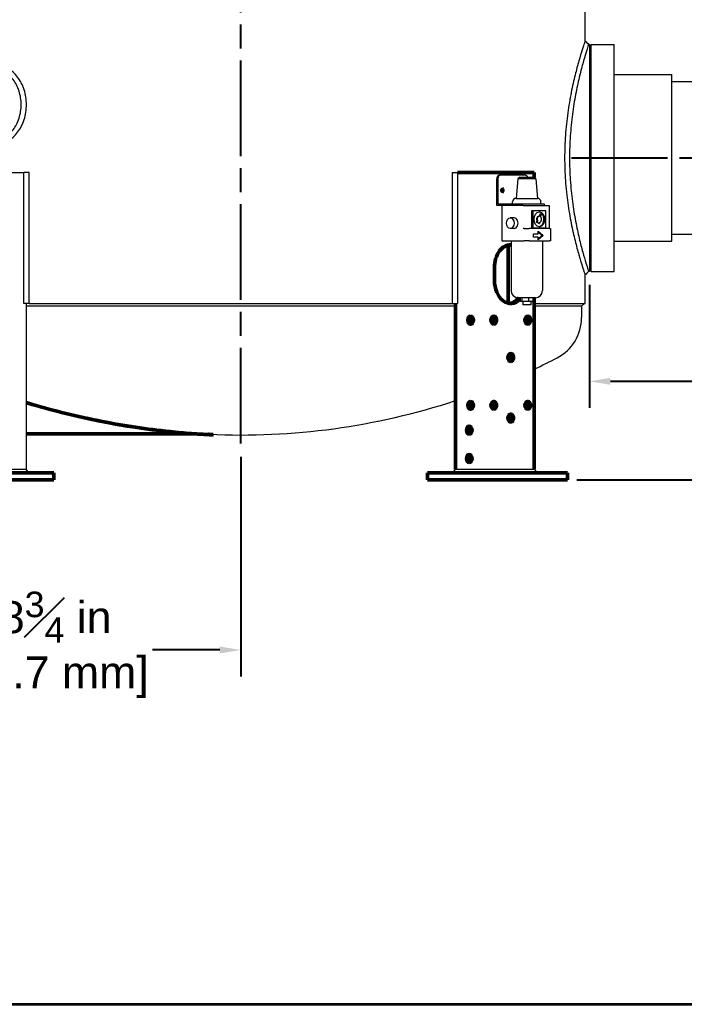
# Model space of a CAD drawing. Header units: inches. Extents: x 19 to 503, y 7 to 322.
# Drawn here: x 87.9 to 134.7, y 7.5 to 76.9 of the extents above; entities that cross this region are included whole.
import ezdxf

# ---------------------------------------------------------------- set-up
doc = ezdxf.new("R2010")
doc.units = ezdxf.units.IN
doc.header["$LTSCALE"] = 15
doc.header["$MEASUREMENT"] = 0
doc.linetypes.add('CHAIN', pattern=[0.7087, 0.4724, -0.0591, 0.1181, -0.0591])
doc.layers.get('0').update_dxf_attribs({"lineweight": 25})
for name, color, linetype, lineweight in [('Border', 7, 'Continuous', 35), ('Centerline (ANSI)', 7, 'Continuous', 25), ('Dimension (ANSI)', 7, 'Continuous', 25), ('Visible (ANSI)', 7, 'Continuous', 50)]:
    doc.layers.add(name, color=color, linetype=linetype, lineweight=lineweight)
doc.layers.add('Centerline', color=5, linetype='CHAIN', lineweight=25, true_color=0x0000ff)
doc.styles.add('MEMCOR Medium', font='arial.ttf')
doc.dimstyles.new('Default (ANSI)', dxfattribs={"dimscale": 15, "dimtxt": 0.15, "dimasz": 0.098425, "dimexe": 0.125, "dimexo": 0.0625, "dimgap": 0.031496, "dimtad": 0, "dimtih": 1, "dimtoh": 1, "dimdec": 4, "dimrnd": 1e-08, "dimzin": 3, "dimdsep": 46, "dimlunit": 5, "dimtxsty": 'MEMCOR Medium', "dimcen": 0.09, "dimdle": 0.393701, "dimclrd": 256, "dimclre": 256, "dimclrt": 256, "dimadec": 0, "dimazin": 1, "dimtfac": 0.8, "dimtofl": 0, "dimtmove": 0, "dimatfit": 3, "dimfxl": 1, "dimfrac": 1, "dimtolj": 1, "dimtzin": 4, "dimlwd": -1, "dimlwe": -1, "dimarcsym": 0})

# ---------------------------------------------------------------- blocks, each defined once
blk = doc.blocks.new('Borders 22x34_D')
at = {"layer": 'Border'}
for q in [(33.5, 0.5), (7.8115, 0.5)]:
    blk.add_line((1.25, 0.5), q, dxfattribs=at)
blk = doc.blocks.new('*D20')
at = {"layer": 'Defpoints', "color": 0, "transparency": 16777216}
for p in [(128.026, 59.151), (164.027, 59.151), (164.027, 51.406)]:
    blk.add_point(p, dxfattribs=at)
at = {"layer": 'Dimension (ANSI)', "transparency": 16777216}
for p, q in [((128.026, 58.213), (128.026, 49.531)), ((164.027, 58.213), (164.027, 49.531)), ((129.503, 51.406), (137.902, 51.406)), ((162.551, 51.406), (154.152, 51.406))]:
    blk.add_line(p, q, dxfattribs=at)
for points in [[(129.503, 51.652), (129.503, 51.16), (128.026, 51.406)], [(162.551, 51.652), (162.551, 51.16), (164.027, 51.406)]]:
    blk.add_solid(points, dxfattribs=at)
at = {"layer": 'Dimension (ANSI)', "transparency": 16777216, "char_height": 2.25, "attachment_point": 5, "style": 'MEMCOR Medium'}
for s, insert in [('\\A1; 36 in', (146.027, 53.028)), ('\\A1;[914.4 mm]', (146.027, 49.492))]:
    blk.add_mtext(s, dxfattribs=dict(at, insert=insert))
blk = doc.blocks.new('*D23')
at = {"layer": 'Defpoints', "color": 0, "transparency": 16777216}
for p in [(165.088, 67.151), (178.238, 67.151), (126.197, 44.463)]:
    blk.add_point(p, dxfattribs=at)
at = {"layer": 'Dimension (ANSI)', "transparency": 16777216}
for p, q in [((166.026, 67.151), (180.113, 67.151)), ((178.238, 65.675), (178.238, 60.017)), ((178.238, 45.94), (178.238, 51.598)), ((127.134, 44.463), (180.113, 44.463))]:
    blk.add_line(p, q, dxfattribs=at)
for points in [[(177.992, 65.675), (178.484, 65.675), (178.238, 67.151)], [(177.992, 45.94), (178.484, 45.94), (178.238, 44.463)]]:
    blk.add_solid(points, dxfattribs=at)
at = {"layer": 'Dimension (ANSI)', "transparency": 16777216, "char_height": 2.25, "attachment_point": 5, "style": 'MEMCOR Medium'}
for s, insert in [('\\A1; 22{\\H0.8x;\\S11#16;} in', (178.238, 58.102)), ('\\A1;[576.3 mm]', (178.238, 53.893))]:
    blk.add_mtext(s, dxfattribs=dict(at, insert=insert))
blk = doc.blocks.new('*D29')
at = {"layer": 'Defpoints', "color": 0, "transparency": 16777216}
for p in [(31.787, 141.416), (102.901, 141.416), (80.752, 44.463)]:
    blk.add_point(p, dxfattribs=at)
at = {"layer": 'Dimension (ANSI)', "transparency": 16777216}
for p, q in [((101.964, 141.416), (29.912, 141.416)), ((31.787, 139.94), (31.787, 89.902)), ((31.787, 45.94), (31.787, 81.414)), ((79.815, 44.463), (29.912, 44.463))]:
    blk.add_line(p, q, dxfattribs=at)
for points in [[(31.54, 139.94), (32.033, 139.94), (31.787, 141.416)], [(31.54, 45.94), (32.033, 45.94), (31.787, 44.463)]]:
    blk.add_solid(points, dxfattribs=at)
at = {"layer": 'Dimension (ANSI)', "transparency": 16777216, "char_height": 2.25, "attachment_point": 5, "style": 'MEMCOR Medium'}
for s, insert in [('\\A1; 96{\\H0.8x;\\S15#16;} in', (31.787, 87.988)), ('\\A1;[2462.6 mm]', (31.787, 83.744))]:
    blk.add_mtext(s, dxfattribs=dict(at, insert=insert))
blk = doc.blocks.new('*D30')
at = {"layer": 'Defpoints', "color": 0, "transparency": 16777216}
for p in [(103.476, 47.017), (74.786, 45.463), (103.476, 32.471)]:
    blk.add_point(p, dxfattribs=at)
at = {"layer": 'Dimension (ANSI)', "transparency": 16777216}
for p, q in [((103.476, 46.079), (103.476, 30.596)), ((74.786, 44.526), (74.786, 30.596)), ((76.263, 32.471), (81.007, 32.471)), ((102, 32.471), (97.256, 32.471))]:
    blk.add_line(p, q, dxfattribs=at)
for points in [[(76.263, 32.717), (76.263, 32.225), (74.786, 32.471)], [(102, 32.717), (102, 32.225), (103.476, 32.471)]]:
    blk.add_solid(points, dxfattribs=at)
at = {"layer": 'Dimension (ANSI)', "transparency": 16777216, "char_height": 2.25, "attachment_point": 5, "style": 'MEMCOR Medium'}
for s, insert in [('\\A1; 28{\\H0.8x;\\S3#4;} in', (89.131, 34.783)), ('\\A1;[728.7 mm]', (89.131, 30.557))]:
    blk.add_mtext(s, dxfattribs=dict(at, insert=insert))

msp = doc.modelspace()

# ---------------------------------------------------------------- linework, layer by layer
at = {"layer": 'Centerline', "ltscale": 0.952448}
msp.add_line((103.47641, 47.01654), (103.47641, 144.14144), dxfattribs=at)
at = {"layer": 'Centerline (ANSI)', "linetype": 'CHAIN', "ltscale": 0.952448}
msp.add_line((126.77516, 67.15094), (165.08816, 67.15094), dxfattribs=at)
at = {"layer": 'Visible (ANSI)', "linetype": 'Continuous', "lineweight": 18}
for p, q in [((127.72611, 75.39476), (127.72611, 89.67822)), ((128.02641, 75.15094), (127.97015, 75.15094)), ((128.02641, 75.15094), (128.02641, 59.15094)), ((128.15091, 59.15094), (128.15091, 75.15094)), ((128.15091, 75.15094), (129.77591, 75.15094)), ((129.77591, 59.15094), (129.77591, 75.15094)), ((129.77591, 73.02594), (133.83841, 73.02594)), ((133.83841, 61.27594), (133.83841, 73.02594)), ((133.83841, 72.52594), (158.33941, 72.52594)), ((86.89719, 66.11344), (88.20766, 66.11344)), ((88.58092, 66.11344), (88.20766, 66.11344)), ((88.20766, 56.90094), (88.20766, 66.11344)), ((88.58092, 56.90094), (88.58092, 66.11344)), ((118.3719, 66.11344), (118.74516, 66.11344)), ((118.3719, 66.11344), (118.3719, 56.90094)), ((118.74516, 66.11344), (118.74516, 56.90094)), ((121.76152, 65.92594), (121.67313, 65.92594)), ((123.52929, 65.92594), (121.76152, 65.92594)), ((121.49636, 63.80094), (121.49636, 65.67594)), ((121.58474, 65.67594), (121.58474, 63.92594)), ((122.9823, 65.67637), (122.86768, 64.30094)), ((123.11768, 65.80094), (122.9823, 65.67637)), ((124.25306, 65.67637), (122.9823, 65.67637)), ((123.11768, 65.80094), (124.11768, 65.80094)), ((124.11768, 65.80094), (124.25306, 65.67637)), ((124.25306, 65.67637), (124.36768, 64.30094)), ((121.58474, 63.92594), (122.29185, 63.92594)), ((122.29185, 63.92594), (124.85251, 63.92594)), ((122.61768, 63.92594), (122.61768, 64.05094)), ((122.86768, 64.30094), (124.36768, 64.30094)), ((124.61768, 63.92594), (124.61768, 64.05094)), ((124.85251, 63.92594), (124.85251, 63.80094)), ((122.29185, 63.80094), (121.49636, 63.80094)), ((121.84991, 63.80094), (121.84991, 61.30094)), ((123.05493, 63.80094), (122.29185, 63.80094)), ((123.35251, 63.80094), (123.05493, 63.80094)), ((123.35251, 63.80094), (123.70606, 63.80094)), ((123.70606, 63.80094), (124.41317, 63.80094)), ((123.94892, 63.42475), (123.94892, 62.22295)), ((124.03731, 63.42475), (123.94892, 63.42475)), ((124.96581, 63.42475), (124.03731, 63.42475)), ((124.03731, 63.42475), (124.03731, 62.22295)), ((124.41317, 63.80094), (125.12028, 63.80094)), ((124.4882, 63.03657), (124.58052, 63.24433)), ((124.53061, 63.03256), (124.62472, 63.24433)), ((124.58052, 63.24433), (124.62472, 63.24433)), ((124.62472, 63.24433), (124.58538, 63.00048)), ((124.96581, 62.22295), (124.96581, 63.42475)), ((125.12028, 63.80094), (125.1935, 63.80094)), ((125.1935, 63.80094), (125.1935, 62.18075)), ((122.73379, 62.92594), (122.4559, 62.92594)), ((124.30762, 62.6302), (124.33699, 62.6963)), ((124.30762, 62.6302), (124.35181, 62.6302)), ((124.46643, 62.53717), (124.30762, 62.6302)), ((124.33699, 62.6963), (124.38118, 62.6963)), ((124.35181, 62.6302), (124.38118, 62.6963)), ((124.51063, 62.53717), (124.35181, 62.6302)), ((124.45737, 63.03657), (124.50156, 63.03657)), ((124.46643, 62.53717), (124.51063, 62.53717)), ((124.52291, 62.61328), (124.51063, 62.53717)), ((122.73379, 62.17594), (122.4559, 62.17594)), ((123.4409, 62.18075), (123.35251, 62.18075)), ((123.4409, 62.18075), (123.79445, 62.18075)), ((125.20867, 62.18075), (123.79445, 62.18075)), ((124.03731, 62.22295), (123.94892, 62.22295)), ((124.03731, 62.22295), (124.96581, 62.22295)), ((124.0967, 61.55636), (124.0967, 61.79552)), ((124.0967, 61.79552), (124.41255, 61.79552)), ((124.41255, 61.79552), (124.41255, 61.98333)), ((124.41255, 61.98333), (124.77147, 61.67594)), ((124.68308, 61.67594), (124.41255, 61.90763)), ((125.20867, 62.18075), (125.28189, 62.18075)), ((125.28189, 62.18075), (125.28189, 61.30094)), ((133.83841, 61.77594), (158.33941, 61.77594)), ((121.84991, 61.30094), (123.4409, 61.30094)), ((122.5099, 61.30094), (122.5099, 57.80094)), ((123.79445, 61.30094), (123.4409, 61.30094)), ((123.79445, 61.30094), (125.20867, 61.30094)), ((124.41255, 61.55636), (124.0967, 61.55636)), ((124.77147, 61.67594), (124.41255, 61.36855)), ((124.41255, 61.44425), (124.68308, 61.67594)), ((124.41255, 61.36855), (124.41255, 61.55636)), ((124.77147, 61.67594), (124.68308, 61.67594)), ((124.72545, 61.30094), (124.72545, 57.80094)), ((125.28189, 61.30094), (125.20867, 61.30094)), ((129.77591, 61.27594), (133.83841, 61.27594)), ((128.02641, 59.15094), (127.97015, 59.15094)), ((128.15091, 59.15094), (129.77591, 59.15094)), ((127.72611, 56.90094), (127.72611, 58.90712)), ((124.22545, 57.30094), (123.0099, 57.30094)), ((123.14252, 57.30094), (123.14252, 57.11344)), ((123.21223, 57.05094), (123.32087, 57.05094)), ((123.26983, 57.30094), (123.26983, 57.11344)), ((123.32087, 57.05094), (123.72632, 57.05094)), ((123.33643, 57.05094), (123.33643, 56.80094)), ((123.72632, 57.05094), (124.02313, 57.05094)), ((123.745, 57.30094), (123.745, 57.11344)), ((123.89893, 57.05094), (123.89893, 56.80094)), ((124.09284, 57.30094), (124.09284, 57.11344)), ((88.58092, 56.90094), (88.20766, 56.90094)), ((88.36518, 56.90094), (88.36518, 45.21344)), ((118.58763, 56.70094), (88.36518, 56.70094)), ((88.58092, 56.90094), (118.3719, 56.90094)), ((118.3719, 56.90094), (118.74516, 56.90094)), ((123.89893, 56.80094), (123.33643, 56.80094)), ((124.14681, 56.90094), (127.72611, 56.90094)), ((127.47641, 56.70094), (124.14681, 56.70094)), ((127.47641, 56.70094), (127.67641, 56.90094)), ((127.47641, 56.70094), (127.47641, 55.90094)), ((86.89719, 45.21344), (88.36518, 45.21344)), ((88.54196, 44.96344), (88.36518, 45.21344)), ((118.41085, 44.96344), (118.58763, 45.21344)), ((118.58763, 45.21344), (120.05563, 45.21344)), ((120.05563, 45.21344), (121.03143, 45.21344)), ((121.03143, 45.21344), (123.94471, 45.21344)), ((123.94471, 45.21344), (124.14681, 45.21344)), ((124.14681, 45.21344), (124.39681, 44.96344))]:
    msp.add_line(p, q, dxfattribs=at)
at = {"layer": 'Visible (ANSI)'}
for p, q in [((118.74516, 66.11344), (120.05563, 66.11344)), ((120.05563, 66.11344), (121.03143, 66.11344)), ((121.03143, 66.11344), (123.94471, 66.11344)), ((123.94471, 66.11344), (124.14681, 66.11344)), ((124.14681, 65.77413), (124.14681, 66.11344)), ((122.29994, 56.9153), (122.29994, 61.01158)), ((121.33549, 58.52344), (121.33549, 59.40344)), ((124.14681, 45.21344), (124.14681, 57.30094)), ((118.58763, 45.21344), (118.58763, 56.90094)), ((122.29994, 52.9952), (122.29994, 53.16968)), ((122.29994, 48.7322), (122.29994, 48.90668)), ((88.36518, 47.71344), (100.13689, 47.71344)), ((101.52892, 47.63337), (101.52892, 47.65337)), ((86.49414, 44.96344), (87.90835, 44.96344)), ((87.90835, 44.46344), (86.49414, 44.46344)), ((90.02967, 44.96344), (87.90835, 44.96344)), ((90.02967, 44.46344), (87.90835, 44.46344)), ((90.02967, 44.96344), (90.32256, 44.96344)), ((90.32256, 44.46344), (90.02967, 44.46344)), ((90.32256, 44.96344), (90.32256, 44.46344)), ((116.62671, 44.96344), (116.91961, 44.96344)), ((116.62671, 44.96344), (116.62671, 44.46344)), ((116.91961, 44.46344), (116.62671, 44.46344)), ((119.04093, 44.96344), (116.91961, 44.96344)), ((119.04093, 44.46344), (116.91961, 44.46344)), ((119.04093, 44.96344), (120.45514, 44.96344)), ((120.45514, 44.46344), (119.04093, 44.46344)), ((126.19685, 44.96344), (120.45514, 44.96344)), ((126.19685, 44.46344), (120.45514, 44.46344)), ((126.19685, 44.96344), (126.48974, 44.96344)), ((126.48974, 44.46344), (126.19685, 44.46344)), ((126.48974, 44.96344), (126.48974, 44.46344))]:
    msp.add_line(p, q, dxfattribs=at)
at = {"layer": 'Visible (ANSI)', "linetype": 'Continuous', "lineweight": 18}
for centre, radius, start, end in [((122.86768, 64.05094), 0.25, 90, 180), ((124.36768, 64.05094), 0.25, 0, 90), ((123.0099, 57.80094), 0.5, 180, 270), ((124.22545, 57.80094), 0.5, 270, 0), ((124.28641, 55.89648), 3.19, 297.4655118, 0.0801473), ((103.47641, 95.93094), 48.31, 295.3324653, 297.4655118), ((103.47641, 95.93094), 48.31, 267.3535663, 288.2278705)]:
    msp.add_arc(centre, radius, start, end, dxfattribs=at)
for centre, major_axis, ratio, start_param, end_param in [((121.67313, 65.67594), (0, 0.25), 0.70710678, 0, 1.57079633), ((121.76152, 65.67594), (0, 0.25), 0.70710678, 0, 1.57079633), ((123.52929, 65.67594), (0, 0.25), 0.70710678, 5.23598776, 6.28318531), ((121.80572, 64.86344), (0, 0.15625), 0.70710678, 3.5531095, 5.87166846), ((124.45737, 62.82385), (0, -0.52038), 0.70710678, 0.06008809, 3.08150456), ((122.73379, 62.55094), (0, 0.375), 0.70710678, 3.14159265, 6.28318531), ((124.45737, 62.82385), (0, 0.21272), 0.70710678, 0, 2.21379807), ((124.50156, 62.82385), (0, 0.21272), 0.70710678, 6.08882372, 8.49698338), ((124.50156, 62.82385), (0, -0.21272), 0.70710678, 0.14239642, 2.55055608), ((123.21223, 57.11344), (0.06971, 0), 0.89657547, 3.14159265, 4.71238898), ((123.32087, 57.11344), (0, -0.0625), 0.81649658, 4.71238898, 6.28318531), ((123.72632, 57.11344), (0, -0.0625), 0.29885849, 0, 1.57079633), ((124.02313, 57.11344), (-0.06971, 0), 0.89657547, 1.57079633, 3.14159265)]:
    msp.add_ellipse(centre, major_axis=major_axis, ratio=ratio, start_param=start_param, end_param=end_param, dxfattribs=at)
for centre, major_axis in [((121.8941, 64.86344), (0, -0.15625)), ((124.50156, 62.82385), (0, 0.52038)), ((122.4559, 62.55094), (0, 0.375))]:
    msp.add_ellipse(centre, major_axis=major_axis, ratio=0.70710678, dxfattribs=at)
at = {"layer": 'Visible (ANSI)'}
for centre, major_axis, start_param, end_param in [((121.80572, 64.86344), (0, -0.155), 0.40409356, 2.7374991), ((122.48807, 59.40344), (0, 1.63), 6.26424759, 7.85398163), ((122.3113, 59.40344), (0, 1.63), 6.11001021, 6.20642283), ((122.48807, 58.52344), (0, -1.63), 4.71238898, 6.88702174), ((122.3113, 58.52344), (0, -1.63), 0.07676248, 0.72273425), ((119.83642, 55.71344), (0, -0.28), 3.60436277, 5.82041519), ((121.11487, 55.71344), (0, 0.28), 3.60436277, 5.82041519), ((123.37196, 55.71344), (0, -0.28), 0.90964484, 2.23194781), ((123.50772, 55.71344), (0, 0.28), 3.60436277, 5.82041519), ((122.3113, 53.08244), (0, 0.28), 3.60436277, 5.82041519), ((119.83642, 49.71344), (0, -0.28), 3.60436277, 5.82041519), ((121.11487, 49.71344), (0, 0.28), 3.60436277, 5.82041519), ((123.50772, 49.71344), (0, 0.28), 3.60436277, 5.82041519), ((123.37196, 49.71344), (0, -0.28), 0.90964484, 2.23194781), ((122.3113, 48.81944), (0, 0.28), 3.60436277, 5.82041519), ((119.74658, 47.95944), (0, -0.28), 3.60436277, 5.82041519), ((119.74658, 45.95944), (0, -0.28), 3.60436277, 5.82041519)]:
    msp.add_ellipse(centre, major_axis=major_axis, ratio=0.70710678, start_param=start_param, end_param=end_param, dxfattribs=at)
for centre, major_axis in [((119.65965, 55.71344), (0, 0.28)), ((121.29165, 55.71344), (0, -0.28)), ((123.6845, 55.71344), (0, -0.28)), ((122.48807, 53.08244), (0, -0.28)), ((119.65965, 49.71344), (0, 0.28)), ((121.29165, 49.71344), (0, -0.28)), ((123.6845, 49.71344), (0, -0.28)), ((122.48807, 48.81944), (0, -0.28)), ((119.5698, 47.95944), (0, -0.28)), ((119.5698, 45.95944), (0, -0.28))]:
    msp.add_ellipse(centre, major_axis=major_axis, ratio=0.70710678, dxfattribs=at)
at = {"layer": 'Visible (ANSI)', "linetype": 'Continuous', "lineweight": 18}
for points, knots in [([(127.72611, 75.39476), (127.72611, 75.39476), (127.72187, 75.38231), (127.70443, 75.33079), (127.69123, 75.29171), (127.63841, 75.1337), (127.58531, 74.97345), (127.45172, 74.55147), (127.37122, 74.28941), (127.19782, 73.68557), (127.10509, 73.34375), (126.92498, 72.61647), (126.83113, 72.20547), (126.65372, 71.3094), (126.57033, 70.82432), (126.46573, 70.06372), (126.43422, 69.80451), (126.37944, 69.27921), (126.35619, 69.01311), (126.31891, 68.47886), (126.30489, 68.21067), (126.28635, 67.67727), (126.28184, 67.41205), (126.28184, 67.15094)], [95.47936914, 95.47936914, 95.47936914, 95.47936914, 97.46802122, 97.46802122, 99.4566733, 99.4566733, 103.43397747, 103.43397747, 107.41128164, 107.41128164, 111.3885858, 111.3885858, 115.36789573, 115.36789573, 119.34720566, 119.34720566, 121.33686062, 121.33686062, 123.32651559, 123.32651559, 125.31617055, 125.31617055, 127.30582551, 127.30582551, 127.30582551, 127.30582551]), ([(127.97015, 75.15094), (127.97015, 75.15094), (127.96621, 75.13888), (127.94996, 75.08893), (127.93766, 75.05105), (127.88847, 74.89783), (127.839, 74.74241), (127.71456, 74.33302), (127.63957, 74.07872), (127.4781, 73.49262), (127.39176, 73.16078), (127.22415, 72.45466), (127.13686, 72.05563), (126.97195, 71.18572), (126.8945, 70.71485), (126.76504, 69.73058), (126.71306, 69.21633), (126.66122, 68.43887), (126.64823, 68.17872), (126.63105, 67.66135), (126.62686, 67.40414), (126.62686, 67.15094)], [-30.86337316, -30.86337316, -30.86337316, -30.86337316, -28.93482291, -28.93482291, -27.00627266, -27.00627266, -23.14917216, -23.14917216, -19.29207167, -19.29207167, -15.43497117, -15.43497117, -11.57622838, -11.57622838, -7.71748558, -7.71748558, -3.85874279, -3.85874279, -1.9293714, -1.9293714, 0, 0, 0, 0]), ([(85.53936, 68.40095), (85.55975, 68.38709), (85.58036, 68.37378), (85.7157, 68.29086), (85.83644, 68.23777), (86.08215, 68.16812), (86.20711, 68.15157), (86.45144, 68.15157), (86.57908, 68.16812), (86.83575, 68.23777), (86.96477, 68.29086), (87.21463, 68.4312), (87.33567, 68.51856), (87.56135, 68.72039), (87.66597, 68.83488), (87.85233, 69.07881), (87.94047, 69.21662), (88.09667, 69.51675), (88.16474, 69.67907), (88.27442, 70.01771), (88.31612, 70.19432), (88.37088, 70.54955), (88.38393, 70.72817), (88.38393, 71.07371), (88.37088, 71.25233), (88.31612, 71.60756), (88.27442, 71.78416), (88.16474, 72.12281), (88.09667, 72.28513), (87.94047, 72.58526), (87.85233, 72.72307), (87.66597, 72.967), (87.56135, 73.08149), (87.33567, 73.28332), (87.21463, 73.37068), (86.96477, 73.51102), (86.83575, 73.56411), (86.57908, 73.63376), (86.45144, 73.65031), (86.20711, 73.65031), (86.08215, 73.63376), (85.83644, 73.56411), (85.7157, 73.51102), (85.58036, 73.4281), (85.55975, 73.41479), (85.53936, 73.40093)], [7.65976502, 7.65976502, 7.65976502, 7.65976502, 7.89895296, 7.89895296, 9.21544017, 9.21544017, 10.53192738, 10.53192738, 11.84841459, 11.84841459, 13.1649018, 13.1649018, 14.48138901, 14.48138901, 15.79787622, 15.79787622, 17.11437085, 17.11437085, 18.43086548, 18.43086548, 19.74736012, 19.74736012, 21.06385475, 21.06385475, 22.38034939, 22.38034939, 23.69684402, 23.69684402, 25.01333865, 25.01333865, 26.32983329, 26.32983329, 27.6463205, 27.6463205, 28.96280771, 28.96280771, 30.27929492, 30.27929492, 31.59578213, 31.59578213, 32.91226934, 32.91226934, 34.22875655, 34.22875655, 34.46794448, 34.46794448, 34.46794448, 34.46794448]), ([(86.1529, 68.40094), (86.26397, 68.40094), (86.3799, 68.41598), (86.61277, 68.4793), (86.7297, 68.52757), (86.95596, 68.65517), (87.06546, 68.7346), (87.26946, 68.91814), (87.36395, 69.02225), (87.53216, 69.24409), (87.61166, 69.36942), (87.75247, 69.64235), (87.81378, 69.78996), (87.91255, 70.0979), (87.95008, 70.25848), (87.99936, 70.58147), (88.0111, 70.74387), (88.0111, 71.05801), (87.99936, 71.22041), (87.95008, 71.54339), (87.91255, 71.70398), (87.81378, 72.01192), (87.75247, 72.15952), (87.61166, 72.43246), (87.53216, 72.55779), (87.36395, 72.77963), (87.26946, 72.88374), (87.06546, 73.06727), (86.95596, 73.14671), (86.7297, 73.27431), (86.61277, 73.32258), (86.3799, 73.3859), (86.26397, 73.40094), (86.1529, 73.40094)], [-28.7249928, -28.7249928, -28.7249928, -28.7249928, -27.52812031, -27.52812031, -26.33124782, -26.33124782, -25.13437533, -25.13437533, -23.93750284, -23.93750284, -22.74062593, -22.74062593, -21.54374902, -21.54374902, -20.34687211, -20.34687211, -19.1499952, -19.1499952, -17.95311829, -17.95311829, -16.75624138, -16.75624138, -15.55936447, -15.55936447, -14.36248756, -14.36248756, -13.16561507, -13.16561507, -11.96874258, -11.96874258, -10.77187009, -10.77187009, -9.5749976, -9.5749976, -9.5749976, -9.5749976]), ([(126.28184, 67.15094), (126.28184, 66.88983), (126.28635, 66.62461), (126.30489, 66.09121), (126.31891, 65.82302), (126.35619, 65.28877), (126.37944, 65.02267), (126.40834, 64.7455), (126.40987, 64.73099), (126.41141, 64.71648)], [127.30582551, 127.30582551, 127.30582551, 127.30582551, 129.29548048, 129.29548048, 131.28513544, 131.28513544, 133.27479041, 133.27479041, 133.38479482, 133.38479482, 133.38479482, 133.38479482]), ([(126.62686, 67.15094), (126.62686, 66.89774), (126.63105, 66.64053), (126.64823, 66.12316), (126.66122, 65.86301), (126.69606, 65.34054), (126.71811, 65.07827), (126.74398, 64.81937)], [0, 0, 0, 0, 1.9293714, 1.9293714, 3.85874279, 3.85874279, 5.81910993, 5.81910993, 5.81910993, 5.81910993]), ([(126.41141, 64.71648), (126.43771, 64.46872), (126.46766, 64.22414), (126.57033, 63.47756), (126.65372, 62.99248), (126.83113, 62.09641), (126.92498, 61.68541), (127.10509, 60.95813), (127.19782, 60.61631), (127.37122, 60.01247), (127.45172, 59.75041), (127.58531, 59.32843), (127.63841, 59.16818), (127.69123, 59.01017), (127.70443, 58.97109), (127.72187, 58.91957), (127.72611, 58.90712), (127.72611, 58.90712)], [6.0789693, 6.0789693, 6.0789693, 6.0789693, 7.95861986, 7.95861986, 11.93792978, 11.93792978, 15.91723971, 15.91723971, 19.89454388, 19.89454388, 23.87184804, 23.87184804, 27.84915221, 27.84915221, 29.8378043, 29.8378043, 31.82645638, 31.82645638, 31.82645638, 31.82645638]), ([(126.74398, 64.81937), (126.76916, 64.56874), (126.79792, 64.32128), (126.8945, 63.58703), (126.97195, 63.11616), (127.13686, 62.24625), (127.22415, 61.84722), (127.39176, 61.1411), (127.4781, 60.80926), (127.63957, 60.22316), (127.71456, 59.96886), (127.839, 59.55947), (127.88847, 59.40405), (127.93766, 59.25083), (127.94996, 59.21295), (127.96621, 59.163), (127.97015, 59.15094), (127.97015, 59.15094)], [-117.63438271, -117.63438271, -117.63438271, -117.63438271, -115.73600705, -115.73600705, -111.87726426, -111.87726426, -108.01852147, -108.01852147, -104.16142097, -104.16142097, -100.30432047, -100.30432047, -96.44721998, -96.44721998, -94.51866973, -94.51866973, -92.59011948, -92.59011948, -92.59011948, -92.59011948])]:
    msp.add_open_spline(points, degree=3, knots=knots, dxfattribs=at)
for points in [[(127.72611, 75.39476), (127.80745, 75.31348), (127.88882, 75.23222), (127.97015, 75.15094)], [(127.97015, 59.15094), (127.88882, 59.06966), (127.80745, 58.9884), (127.72611, 58.90712)]]:
    msp.add_open_spline(points, degree=3, dxfattribs=at)
at = {"layer": 'Visible (ANSI)'}
for points, knots in [([(101.52892, 47.63337), (101.52892, 47.63337), (101.52702, 47.63345), (101.51961, 47.63378), (101.51409, 47.63402), (101.49354, 47.63493), (101.47441, 47.63578), (101.42949, 47.63782), (101.39987, 47.63918), (101.33624, 47.64218), (101.30218, 47.64381), (101.19719, 47.64895), (101.12354, 47.65272), (100.94601, 47.66216), (100.83182, 47.66858), (100.59752, 47.6826), (100.47735, 47.6902), (100.11079, 47.71472), (99.85846, 47.73338), (99.09762, 47.79545), (98.58567, 47.84525), (97.3656, 47.98022), (96.57355, 48.08478), (94.95379, 48.33841), (94.126, 48.48751), (92.47364, 48.82545), (91.64897, 49.0143), (90.04052, 49.41986), (89.25672, 49.63654), (88.46308, 49.87247), (88.41424, 49.88706), (88.36519, 49.90178)], [-93.45739402, -93.45739402, -93.45739402, -93.45739402, -93.36072229, -93.36072229, -93.26405056, -93.26405056, -93.0707071, -93.0707071, -92.81368806, -92.81368806, -92.55666902, -92.55666902, -92.04263094, -92.04263094, -91.21342771, -91.21342771, -90.38422449, -90.38422449, -88.72581805, -88.72581805, -85.40900516, -85.40900516, -80.05055713, -80.05055713, -74.6921091, -74.6921091, -69.33366106, -69.33366106, -63.97521303, -63.97521303, -63.6255391, -63.6255391, -63.6255391, -63.6255391]), ([(99.55844, 47.75788), (98.33548, 47.85875), (97.10769, 48.00298), (94.79735, 48.35972), (93.71235, 48.56241), (92.63106, 48.7976)], [0, 0, 0, 0, 9.61120125, 9.61120125, 18.12053957, 18.12053957, 18.12053957, 18.12053957]), ([(101.52892, 47.65337), (101.52892, 47.65337), (101.52702, 47.65349), (101.51957, 47.65397), (101.51403, 47.65433), (101.49339, 47.65568), (101.47419, 47.65693), (101.4291, 47.65991), (101.39936, 47.6619), (101.33548, 47.66624), (101.30129, 47.66859), (101.24366, 47.67261), (101.22079, 47.67422), (101.19785, 47.67586)], [-93.45739402, -93.45739402, -93.45739402, -93.45739402, -93.36072229, -93.36072229, -93.26405056, -93.26405056, -93.0707071, -93.0707071, -92.81368806, -92.81368806, -92.55666902, -92.55666902, -92.39208017, -92.39208017, -92.39208017, -92.39208017])]:
    msp.add_open_spline(points, degree=3, knots=knots, dxfattribs=at)

# ---------------------------------------------------------------- block references
at = {"xscale": 15, "yscale": 15, "zscale": 15}
msp.add_blockref('Borders 22x34_D', (0, 0), dxfattribs=at)

# ---------------------------------------------------------------- dimensions: what is measured, and where the dimension line sits
at = {"layer": 'Dimension (ANSI)'}
for base, p1, p2, angle, text, override, picture, middle in [((31.78653, 141.41594), (80.75243, 44.46344), (102.90141, 141.41594), 90, ' <> in\\X[2462.6 mm]', {"dimgap": 0.031496, "dimdec": 4, "dimpost": '', "dimtol": 0, "dimlim": 0, "dimtp": 0, "dimtm": 0, "dimtdec": 2, "dimatfit": 1}, '*D29', (31.78653, 85.65814)), ((178.23778, 67.15094), (126.19685, 44.46344), (165.08816, 67.15094), 90, ' <> in\\X[576.3 mm]', {"dimgap": 0.031496, "dimdec": 4, "dimpost": '', "dimtol": 0, "dimlim": 0, "dimtp": 0, "dimtm": 0, "dimtdec": 2, "dimatfit": 1}, '*D23', (178.23778, 55.80719)), ((103.47641, 32.47131), (74.78641, 45.46344), (103.47641, 47.01654), 180, ' <> in\\X[728.7 mm]', {"dimgap": 0.031496, "dimtih": 0, "dimtoh": 0, "dimdec": 3, "dimpost": '', "dimtol": 0, "dimlim": 0, "dimtp": 0, "dimtm": 0, "dimtdec": 3, "dimatfit": 1}, '*D30', (89.13141, 32.47131))]:
    dim = msp.add_linear_dim(base=base, p1=p1, p2=p2, angle=angle, text=text, dimstyle='Default (ANSI)', override=override, dxfattribs=at)
    dim.commit()
    dim.dimension.update_dxf_attribs({"geometry": picture, "text_midpoint": middle, "dimtype": 160})
dim = msp.add_linear_dim(base=(164.02691, 51.40599), p1=(128.02641, 59.15094), p2=(164.02691, 59.15094), text=' <> in\\X[914.4 mm]', dimstyle='Default (ANSI)', override={"dimgap": 0.031496, "dimtih": 0, "dimtoh": 0, "dimdec": 4, "dimpost": '', "dimtol": 0, "dimlim": 0, "dimtp": 0, "dimtm": 0, "dimtdec": 2, "dimatfit": 1}, dxfattribs=at)
dim.commit()
dim.dimension.update_dxf_attribs({"geometry": '*D20', "text_midpoint": (146.02666, 51.40599), "dimtype": 160})

doc.saveas('drawing.dxf')
